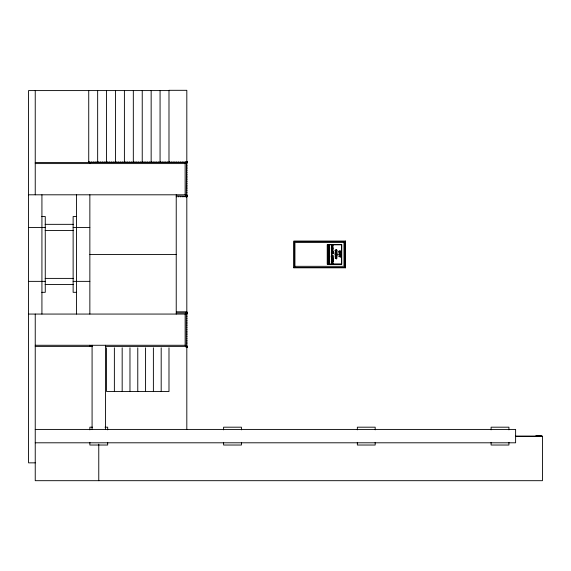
<?xml version="1.0" encoding="UTF-8"?>
<svg xmlns="http://www.w3.org/2000/svg" width="571" height="571" viewBox="0 0 571 571"><rect width="100%" height="100%" fill="white"/><g stroke="black" fill="none" stroke-linecap="round" stroke-linejoin="round"><path stroke-width="0.86" d="M186.817 195.917L186.26 196.474M187.052 195.917L186.26 196.702M187.224 195.917L186.26 196.881M35.238 162.478L187.374 162.478L186.553 161.4L186.26 197.031L187.338 196.203L176.518 195.917M186.817 346.383L186.26 346.94M187.052 346.383L186.26 347.168M187.224 346.383L186.26 347.346M176.518 311.83L186.26 311.83L186.26 347.496L186.817 347.346L187.374 346.383L105.421 346.383M187.338 312.658L186.553 311.873L186.26 312.944L187.374 312.944L176.518 312.944M335.534 250.533C336.019 247.536 338.903 252.268 335.084 250.683M335.634 250.533L336.141 249.52L336.969 250.533L335.163 250.683M186.817 161.514L186.26 162.478L187.338 162.193M328.939 250.512L329.467 250.127M331.394 250.769L333.271 249.927L331.273 249.927L332.979 250.098M331.394 254.423L333.271 253.581L331.273 253.581L332.979 253.752M331.394 257.442L332.286 257.393C335.22 255.672 327.504 257.4 333.271 256.6L332.286 257.442M338.931 252.582L340.808 252.482C340.694 253.852 337.318 253.246 339.824 253.274L340.509 252.582M331.922 252.011L332.236 251.376M331.922 258.606L332.236 257.971M331.922 259.691L332.236 259.056M335.691 257.1L335.241 257.778L335.62 256.943L335.084 256.172L335.677 256.843L336.155 256.243L337.083 257.071L336.191 257.764L335.748 256.993L336.176 256.4L336.861 257.014L336.191 257.578M328.81 246.743L329.546 246.158L328.139 246.222M328.81 263.631L329.546 263.053L328.139 263.117M328.139 263.588L328.853 263.631M328.382 252.924L328.839 252.489L329.546 252.974L328.047 252.989M328.803 248.378L328.739 248.449A1.092 1.092 0 0 1 329.467 248.114L329.467 248.128M328.803 255.822L328.739 255.894A1.092 1.092 0 0 1 329.467 255.551M339.459 251.319L338.896 252.182L339.552 251.404M328.689 260.554L328.946 260.205L329.546 260.811L328.368 261.211L328.047 260.733L329.546 260.733M331.373 260.997L331.808 260.526L333.228 260.847M328.125 249.613L328.746 248.985C330.802 250.712 327.997 247.557 328.047 249.727M35.238 163.591L185.147 163.591L187.052 161.693M28.55 314.064L185.147 314.064L187.052 312.159M293.815 267.806L345.462 267.806L345.462 241.055L293.815 241.055L293.815 267.806L294.929 266.693M328.539 245.473L328.111 246.051L328.611 245.523M344.342 242.168L345.462 241.055M335.234 258.399L337.011 258.249M331.879 251.904L332.343 251.376M331.879 258.499L332.343 257.971M332.343 259.056L331.879 259.584M328.539 253.538L328.875 253.959L329.546 253.581L328.047 253.096L328.161 253.967L328.86 253.224L329.374 253.553M328.768 258.799L328.432 259.155M328.161 247.222L329.431 247.222M328.161 256.707L329.431 256.657M333.214 259.905L331.844 260.305L331.33 259.876M332.465 249.249L332.993 248.756M328.81 263.559L329.324 263.117L328.047 263.167M187.024 347.147L186.26 346.383L187.338 346.668M328.718 254.538L328.047 255.023L328.625 254.538M328.939 245.751L329.339 245.473M328.682 260.897L328.154 260.833L329.317 260.84L328.753 260.847M187.224 161.921L186.26 162.478L186.26 161.4M187.224 312.387L186.26 312.944L186.817 311.98L186.26 311.83M535.941 436.108L536.612 435.83L535.791 436.108M536.326 436.108L536.811 435.83L536.183 436.108M536.519 436.108L537.004 435.83M537.582 435.83L536.911 436.108L537.782 435.83L537.297 436.108M537.489 436.108L537.975 435.83L537.347 436.108M537.689 436.108L538.168 435.83M538.075 436.108L538.753 435.83M538.46 436.108L538.945 435.83L538.125 436.108M538.66 436.108L539.138 435.83L538.51 436.108M538.853 436.108L539.331 435.83M536.376 436.108L537.39 435.83M537.539 436.108L538.56 435.83M538.703 436.108L539.531 435.83M539.288 436.108L539.916 435.83L539.459 436.387M336.961 254.78L336.976 254.78A1.37 1.37 0 0 0 336.098 255.501M328.132 257.785L329.546 257.485L328.147 256.914M328.132 259.991C332.044 259.941 325.563 258.427 329.388 259.662L328.047 259.891L328.539 260.512M328.132 262.075L329.546 261.782L328.147 261.204M168.987 90.589L28.55 90.589L28.55 462.853L35.238 462.853M88.733 161.643L89.854 161.921M97.655 161.643L98.769 161.921M106.57 161.643L107.683 161.921M115.485 161.643L116.598 161.921M124.399 161.643L125.52 161.921M133.321 161.643L134.435 161.921M142.236 161.643L143.35 161.921M151.151 161.643L152.264 161.921M160.066 161.643L161.186 161.921M168.987 161.643L170.101 161.921M28.55 194.804L185.147 194.804L187.052 196.702M176.232 196.752L176.789 196.752M177.902 196.752L179.016 196.752M180.129 196.752L181.243 196.752M182.363 196.752L183.477 196.752M184.59 196.752L185.703 196.752M41.769 216.537L45.266 216.537L45.266 292.323L41.769 292.323M76.635 216.537L73.131 216.537L73.131 292.323L76.635 292.323M45.138 224.339L73.259 224.339M28.55 227.494L45.266 227.494M73.131 227.494L89.854 227.494M45.138 230.47L73.259 230.47M328.047 246.272L329.324 246.272M328.047 246.743L328.853 246.743M331.958 247.543L331.273 247.543L331.951 247.721L331.273 248.385L332.108 247.721L333.271 247.721L331.273 246.986M329.546 248.571L328.047 248.428L329.488 248.571M332.101 248.913L331.358 249.698L331.922 248.835L331.273 248.556L333.271 248.606L332.472 249.327L332.129 248.756M328.047 250.505L329.546 250.491L328.047 250.648M328.047 250.805L329.546 251.34L328.047 251.732M328.047 250.983L329.388 251.376C325.077 252.161 332.55 252.361 328.539 252.275M329.467 251.033L328.932 250.64M333.171 252.268L331.273 252.403L333.271 252.453M329.46 252.924L328.104 252.989M333.207 253.06L333.186 253.174A1.977 1.977 0 0 1 332.101 252.453L332.065 252.403M89.854 254.43L176.232 254.43M328.047 254.559L329.546 255.073L328.903 254.538L329.546 254.559L328.903 254.445L329.546 253.909L328.132 254.559M329.467 255.465L328.047 255.223L329.431 255.337M331.958 255.53L331.273 255.53L331.951 255.701L331.273 256.372L332.108 255.701L333.271 255.701L331.273 254.973M329.546 255.872L328.047 255.865L329.546 256.008M328.432 256.336L329.231 257.086M329.467 256.315L329.467 256.315A1.092 1.092 0 0 1 328.796 256.001L328.753 256.015M336.976 256.279L336.976 256.279A1.37 1.37 0 0 1 336.098 255.687M328.147 256.886L329.388 257.45L328.047 257.806M331.273 259.769L331.737 260.376L331.273 261.054M333.214 259.826L332.879 260.44L333.271 260.926M328.047 260.012L328.611 260.462M329.546 260.647C325.242 260.083 330.802 261.083 328.939 260.255M328.147 261.175L329.388 261.746L328.047 262.096M45.138 278.398L73.259 278.398M28.55 281.367L45.266 281.367M73.131 281.367L89.854 281.367M45.138 284.522L73.259 284.522M35.238 345.269L185.147 345.269L187.052 347.168M35.238 346.383L92.502 346.383M92.523 427.187L89.854 427.187L89.854 429.863M105.007 427.187L107.683 427.187L107.683 429.863M35.238 429.421L515.613 429.421L515.613 442.796L35.238 442.796M536.419 435.83L541.658 436.108M515.72 436.108L542.45 436.108L542.45 480.689L35.238 480.689L35.238 314.064M515.649 436.387L542.45 436.387M186.26 161.514L186.746 161.643M186.26 161.693L187.052 162.478M186.26 161.921L186.817 162.478M186.26 312.159L187.052 312.944M186.26 312.387L186.817 312.944M187.338 196.203L186.26 195.917L186.553 196.995M187.224 196.474L186.26 195.917L186.817 196.881M541.03 435.83L541.315 436.108M187.224 346.94L186.26 346.383L186.553 347.461M328.625 254.445L328.047 253.959L328.718 254.445M186.746 312.109L187.224 312.944M340.659 255.408L338.953 255.337M344.342 266.693L345.462 267.806M328.739 248.549L328.753 248.571A1.092 1.092 0 0 0 329.467 248.892M328.532 246.843L329.231 247.6L328.917 247.222M328.753 247.172L328.432 246.793M186.945 161.8L187.224 162.478M339.745 254.259L339.324 253.781L339.745 254.338M340.252 254.894L339.895 254.495L340.387 254.966M336.248 258.47L336.669 258.956L336.248 258.399M508.925 429.863L508.925 427.187L491.096 427.187L491.096 429.863M508.925 442.347L508.925 445.023L491.096 445.023L491.096 442.347M375.183 429.863L375.183 427.187L357.346 427.187L357.346 429.863M375.183 442.347L375.183 445.023L357.346 445.023L357.346 442.347M328.932 249.905L328.503 249.441L328.846 249.905M241.433 429.863L241.433 427.187L223.596 427.187L223.596 429.863M241.433 442.347L241.433 445.023L223.596 445.023L223.596 442.347M187.095 163.035L187.095 164.148M187.095 165.269L187.095 166.382M187.095 167.496L187.095 168.609M187.095 169.723L187.095 170.836M187.095 171.957L187.095 173.07M187.095 174.184L187.095 175.297M187.095 176.41L187.095 177.524M187.095 178.637L187.095 179.758M187.095 180.871L187.095 181.985M187.095 183.098L187.095 184.212M187.095 185.325L187.095 186.446M187.095 187.559L187.095 188.673M187.095 189.786L187.095 190.9M187.095 192.013L187.095 193.134M187.095 194.247L187.095 195.361M187.095 313.5L187.095 314.621M187.095 315.734L187.095 316.848M187.095 317.961L187.095 319.075M187.095 320.188L187.095 321.309M187.095 322.422L187.095 323.536M187.095 324.649L187.095 325.763M187.095 326.876L187.095 327.99M187.095 329.11L187.095 330.224M187.095 331.337L187.095 332.45M187.095 333.564L187.095 334.677M187.095 335.798L187.095 336.911M187.095 338.025L187.095 339.138M187.095 340.252L187.095 341.365M187.095 342.486L187.095 343.599M187.095 344.713L187.095 345.826M186.817 161.921L186.817 90.311L168.987 90.311L168.987 161.921M186.817 196.474L186.817 312.387M186.817 346.94L186.817 429.299M185.703 161.921L184.59 161.921M185.147 163.591L185.147 194.804M185.147 314.064L185.147 345.269M183.477 161.921L182.363 161.921M181.243 161.921L180.129 161.921M179.016 161.921L177.902 161.921M176.789 161.921L175.675 161.921M176.232 194.804L176.232 314.064M174.562 161.921L173.441 161.921M172.328 161.921L171.214 161.921M168.987 347.832L168.987 391.52L106.57 391.52L106.57 347.832M167.874 161.921L166.753 161.921M165.64 161.921L164.527 161.921M163.413 161.921L162.3 161.921M161.186 347.832L161.186 391.52M160.066 90.589L160.066 161.921M158.952 161.921L157.839 161.921M156.725 161.921L155.612 161.921M154.498 161.921L153.385 161.921M153.385 347.832L153.385 391.52M151.151 90.589L151.151 161.921M150.037 161.921L148.924 161.921M147.81 161.921L146.697 161.921M145.576 161.921L144.463 161.921M145.576 347.832L145.576 391.52M142.236 90.589L142.236 161.921M141.123 161.921L140.009 161.921M138.889 161.921L137.775 161.921M137.775 347.832L137.775 391.52M136.662 161.921L135.548 161.921M133.321 90.589L133.321 161.921M132.208 161.921L131.087 161.921M129.974 161.921L128.86 161.921M129.974 347.832L129.974 391.52M127.747 161.921L126.634 161.921M124.399 90.589L124.399 161.921M123.286 161.921L122.173 161.921M122.173 347.832L122.173 391.52M121.059 161.921L119.946 161.921M118.832 161.921L117.719 161.921M115.485 90.589L115.485 161.921M114.371 161.921L113.258 161.921M114.371 347.832L114.371 391.52M112.144 161.921L111.031 161.921M109.91 161.921L108.797 161.921M107.683 442.347L107.683 445.023L89.854 445.023L89.854 442.347M106.57 90.589L106.57 161.921M105.457 161.921L104.343 161.921M105.457 345.269L105.457 429.421M103.223 161.921L102.109 161.921M100.996 161.921L99.882 161.921M98.769 444.131L98.769 480.689M97.655 90.589L97.655 161.921M96.542 161.921L95.421 161.921M94.308 161.921L93.194 161.921M92.081 161.921L90.967 161.921M92.081 345.269L92.081 429.421M89.854 162.478L89.854 163.591M89.854 194.804L89.854 314.064M89.854 345.269L89.854 346.383M88.733 90.589L88.733 161.921M76.478 194.804L76.478 314.064M41.926 194.804L41.926 314.064M35.238 90.589L35.238 194.804M328.832 250.519A0.721 0.721 0 0 1 329.467 250.141M329.467 251.019A0.721 0.721 0 0 1 328.832 250.633M339.816 256.465A1.37 1.37 0 0 1 340.694 255.815M340.694 257.3A1.37 1.37 0 0 1 339.816 256.65M333.207 253.089A1.891 1.891 0 0 1 332.172 252.396M332.229 245.195L331.858 245.708L331.273 245.03L331.801 245.801L331.43 246.636L331.879 245.965L332.458 246.622L333.271 245.93L332.229 245.195M332.358 245.259L331.929 245.851L332.379 246.444L333.043 245.873L332.358 245.259M336.041 250.969L335.677 251.476L335.084 250.797L335.62 251.568L335.241 252.403L335.691 251.732L336.269 252.389L337.083 251.697L336.041 250.969M336.176 251.033L335.748 251.618L336.191 252.211L336.861 251.64L336.176 251.033M332.229 262.282L331.858 262.796L331.273 262.118L331.801 262.888L331.43 263.723L331.879 263.053L332.458 263.709L333.271 263.017L332.229 262.282M332.358 262.346L331.929 262.938L332.379 263.531L333.043 262.96L332.358 262.346M332.208 260.14L332.351 260.711L332.208 260.14M337.011 254.366L335.084 254.587L337.011 254.366M333.271 251.368L332.65 251.968L333.15 251.376L331.273 251.161L333.271 251.368M333.271 257.964L332.65 258.563L333.15 257.971L331.273 257.757L333.271 257.964M333.271 259.048L332.65 259.648L333.15 259.056L331.273 258.841L333.271 259.048M332.179 261.618L331.701 262.039C329.817 260.704 335.091 260.976 332.55 262.039L332.179 261.618M332.972 261.454L332.215 261.547L332.972 261.454M335.976 253.353L335.084 254.116L335.855 253.353L335.084 253.167L335.855 253.203C332.429 252.803 339.824 252.254 336.233 253.203L337.083 253.167L336.233 253.353L337.083 254.188L335.976 253.353M329.546 258.791L329.082 259.198L329.46 258.799L328.047 258.656L329.546 258.791M338.938 251.319C338.125 250.269 343.185 251.554 339.631 251.404L338.938 251.319M332.122 261.547L331.694 261.882L331.416 261.447L332.122 261.547M340.523 251.326C339.752 252.475 339.26 250.498 340.523 251.326M328.147 245.473L329.546 245.316L328.946 245.808L328.147 245.473M328.889 257.806L329.317 258.121L328.047 258.256L329.31 258.22C327.583 258.799 330.802 258.171 328.889 257.806M328.889 261.996L329.317 262.31L328.047 262.439L329.31 262.41C327.583 262.988 330.802 262.36 328.889 261.996M539.723 435.83L539.045 436.108L539.723 435.83M335.22 255.687L337.083 255.465L335.22 255.687M338.938 256.65L340.808 256.429L338.938 256.65M328.189 249.998L329.546 249.905L328.189 249.998M344.713 241.426L294.186 241.426L294.186 267.435L344.713 267.435L344.713 241.426M343.97 242.539L294.929 242.539L294.929 266.322L343.97 266.322L343.97 242.539M341.743 244.616L327.262 244.616L327.262 264.245L341.743 264.245L341.743 244.616M341.594 244.766L327.404 244.766L327.404 264.095L341.594 264.095L341.594 244.766M329.546 247.735L328.047 247.907L329.546 247.735M332.258 252.882L331.465 252.874L332.258 252.882M340.808 254.259L338.81 254.488L340.808 254.259M335.769 257.764L336.098 258.235L335.769 257.764M329.546 262.753L328.047 262.917L329.546 262.753"/></g></svg>
